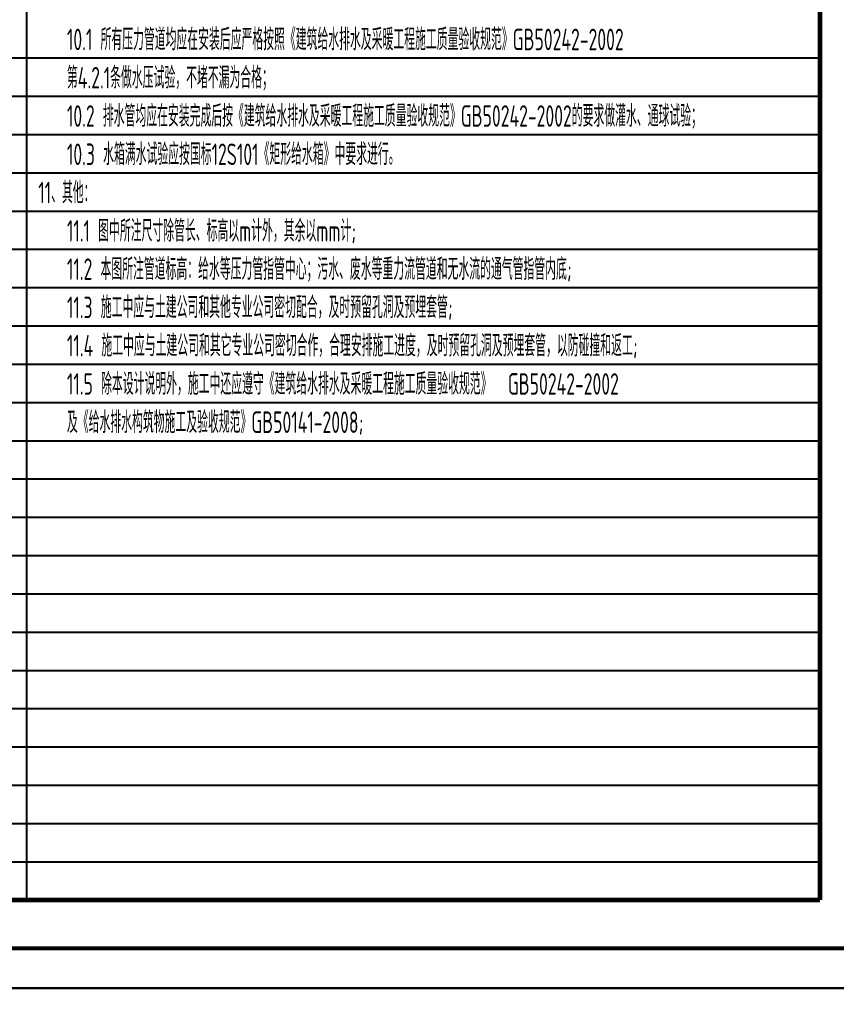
# Model space of a CAD drawing. Extents: x -427546 to -314919, y 698702 to 968782.
# Drawn here: x -388377 to -367887, y 926307 to 951074 of the extents above; entities that cross this region are included whole.
import ezdxf

# ---------------------------------------------------------------- set-up
doc = ezdxf.new("R2010")
doc.units = 0
doc.header["$LTSCALE"] = 1000
doc.header["$MEASUREMENT"] = 0
doc.linetypes.add('CONTINOUS', pattern=[0])
for name, color, linetype in [('H-喷淋图块', 153, 'CONTINOUS'), ('TT', 7, 'CONTINUOUS'), ('TWT_TITLE', 7, 'CONTINUOUS'), ('图框', 66, 'CONTINUOUS')]:
    doc.layers.add(name, color=color, linetype=linetype)
doc.styles.add('WW', font='gbenor.shx', dxfattribs={"width": 0.75, "bigfont": 'gbcbig.shx'})

msp = doc.modelspace()

# ---------------------------------------------------------------- linework, layer by layer
at = {"layer": 'H-喷淋图块', "color": 134, "ltscale": 0.5}
for points in [[(-421325.5, 950116.3), (-368297.8, 950116.3)], [(-421325.5, 949156.3), (-368297.8, 949156.3)], [(-421325.5, 948196.3), (-368297.8, 948196.3)], [(-421325.5, 947236.3), (-368297.8, 947236.3)], [(-421325.5, 946276.3), (-368297.8, 946276.3)], [(-421325.5, 945316.3), (-368297.8, 945316.3)], [(-421325.5, 944356.3), (-368297.8, 944356.3)], [(-421325.5, 943396.3), (-368297.8, 943396.3)], [(-421325.5, 942436.3), (-368297.8, 942436.3)], [(-421325.5, 941476.3), (-368297.8, 941476.3)], [(-421325.5, 940516.3), (-368297.8, 940516.3)], [(-421325.5, 939556.3), (-368297.8, 939556.3)], [(-421325.5, 938596.3), (-368297.8, 938596.3)], [(-421325.5, 937636.3), (-368297.8, 937636.3)], [(-421325.5, 936676.3), (-368297.8, 936676.3)], [(-421325.5, 935716.3), (-368297.8, 935716.3)], [(-421325.5, 934756.3), (-368297.8, 934756.3)], [(-421325.5, 933796.3), (-368297.8, 933796.3)], [(-421325.5, 932836.3), (-368297.8, 932836.3)], [(-421325.5, 931876.3), (-368297.8, 931876.3)], [(-421325.5, 930916.3), (-368297.8, 930916.3)], [(-421325.5, 929956.3), (-368297.8, 929956.3)]]:
    msp.add_lwpolyline(points, dxfattribs=at)
at = {"layer": 'TWT_TITLE', "color": 4}
for points in [[(-427545.8, 926782.3), (-353245.8, 926782.3), (-353245.8, 968782.3), (-427545.8, 968782.3)], [(-427545.8, 884782.3), (-353245.8, 884782.3), (-353245.8, 926782.3), (-427545.8, 926782.3)]]:
    msp.add_lwpolyline(points, close=True, dxfattribs=at)
at = {"layer": 'TWT_TITLE', "color": 4, "const_width": 100}
msp.add_lwpolyline([(-425045.8, 927782.3), (-354245.8, 927782.3), (-354245.8, 967782.3), (-425045.8, 967782.3)], close=True, dxfattribs=at)
at = {"layer": '图框', "color": 134}
msp.add_line((-388207.4, 965476.3), (-388207.4, 928996.3), dxfattribs=at)
at = {"layer": '图框', "color": 3, "const_width": 118.8}
for points in [[(-368297.8, 965476.3), (-368297.8, 928996.3)], [(-421325.5, 928996.3), (-368297.8, 928996.3)]]:
    msp.add_lwpolyline(points, dxfattribs=at)

# ---------------------------------------------------------------- texts
at = {"layer": 'TT', "style": 'WW', "width": 0.7}
for s, p in [('10.1 所有压力管道均应在安装后应严格按照《建筑给水排水及采暖工程施工质量验收规范》GB50242-2002', (-387192.5, 950309.7)), ('第4.2.1条做水压试验，不堵不漏为合格；', (-387192.5, 949349.7)), ('10.2 排水管均应在安装完成后按《建筑给水排水及采暖工程施工质量验收规范》GB50242-2002的要求做灌水、通球试验；', (-387192.5, 948389.7)), ('10.3 水箱满水试验应按国标12S101《矩形给水箱》中要求进行。', (-387192.5, 947429.7)), ('11、其他：', (-387911.9, 946469.7)), ('11.1 图中所注尺寸除管长、标高以m计外，其余以mm计;', (-387192.5, 945509.7)), ('11.2 本图所注管道标高：给水等压力管指管中心；污水、废水等重力流管道和无水流的通气管指管内底;', (-387192.5, 944549.7)), ('11.3 施工中应与土建公司和其他专业公司密切配合，及时预留孔洞及预埋套管;', (-387192.5, 943589.7)), ('11.4 施工中应与土建公司和其它专业公司密切合作，合理安排施工进度，及时预留孔洞及预埋套管，以防碰撞和返工;', (-387192.5, 942629.7)), ('11.5 除本设计说明外，施工中还应遵守《建筑给水排水及采暖工程施工质量验收规范》  GB50242-2002', (-387192.5, 941669.7)), ('及《给水排水构筑物施工及验收规范》GB50141-2008;', (-387192.5, 940709.7))]:
    msp.add_text(s, height=540, dxfattribs=at).set_placement(p)

doc.saveas('drawing.dxf')
